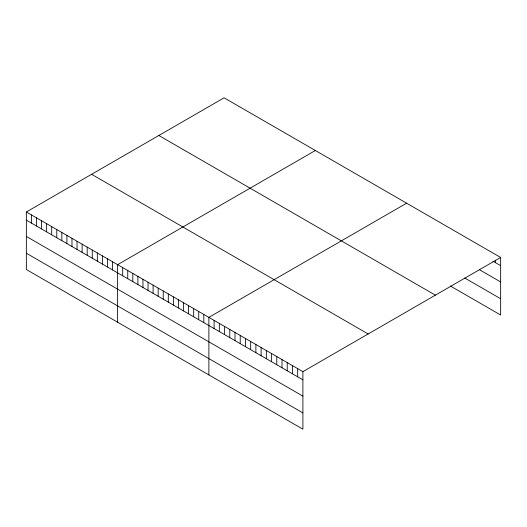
<?xml version="1.0" encoding="UTF-8"?>
<svg xmlns="http://www.w3.org/2000/svg" width="527" height="527" viewBox="0 0 527 527"><rect width="100%" height="100%" fill="white"/><g stroke="black" fill="none" stroke-linecap="round" stroke-linejoin="round"><path stroke-width="0.79" d="M26.35 211.979L302.9 371.647L302.9 429.189L26.35 269.521L26.35 211.979L224.1 97.811L500.65 257.479L500.65 315.021L450.374 285.99M315.357 150.505L117.613 264.673L117.613 322.208M406.62 203.191L208.876 317.359L208.876 374.901M302.9 371.647L500.65 257.479M492.817 261.135L500.65 265.661M479.754 269.883L500.65 281.952M464.735 277.999L500.65 298.73M158.838 135.492L435.394 295.153M91.606 174.305L368.162 333.973M26.35 220.161L302.9 379.829M26.35 236.452L302.9 396.12M26.35 253.23L302.9 412.898M495.426 260.193L495.426 262.644M297.676 368.63L297.676 376.812M292.452 365.613L292.452 373.801M287.228 362.602L287.228 370.784M282.004 359.585L282.004 367.767M276.78 356.568L276.78 364.75M271.563 353.551L271.563 361.733M266.339 350.534L266.339 358.716M261.115 347.524L261.115 355.705M255.891 344.506L255.891 352.688M250.668 341.489L250.668 349.671M245.444 338.472L245.444 346.654M240.22 335.455L240.22 343.637M234.996 332.438L234.996 340.626M229.772 329.428L229.772 337.609M224.548 326.411L224.548 334.592M219.324 323.394L219.324 331.575M214.1 320.376L214.1 328.558M203.804 314.435L203.804 322.616M198.732 311.51L198.732 319.691M193.666 308.578L193.666 316.76M188.594 305.653L188.594 313.835M183.521 302.722L183.521 310.91M178.455 299.797L178.455 307.979M173.383 296.872L173.383 305.054M168.311 293.941L168.311 302.129M163.245 291.016L163.245 299.198M158.172 288.091L158.172 296.273M153.1 285.16L153.1 293.341M148.034 282.235L148.034 290.417M142.962 279.31L142.962 287.492M137.89 276.379L137.89 284.56M132.824 273.454L132.824 281.635M127.751 270.529L127.751 278.711M122.686 267.597L122.686 275.779M112.541 261.741L112.541 269.929M107.475 258.816L107.475 266.998M102.403 255.891L102.403 264.073M97.33 252.96L97.33 261.148M92.265 250.035L92.265 258.217M87.192 247.11L87.192 255.292M82.12 244.179L82.12 252.361M77.054 241.254L77.054 249.436M71.982 238.329L71.982 246.511M66.909 235.398L66.909 243.579M61.843 232.473L61.843 240.655M56.771 229.548L56.771 237.73M51.699 226.617L51.699 234.798M46.633 223.692L46.633 231.873M41.561 220.76L41.561 228.949M36.488 217.835L36.488 226.017M31.422 214.911L31.422 223.092"/></g></svg>
